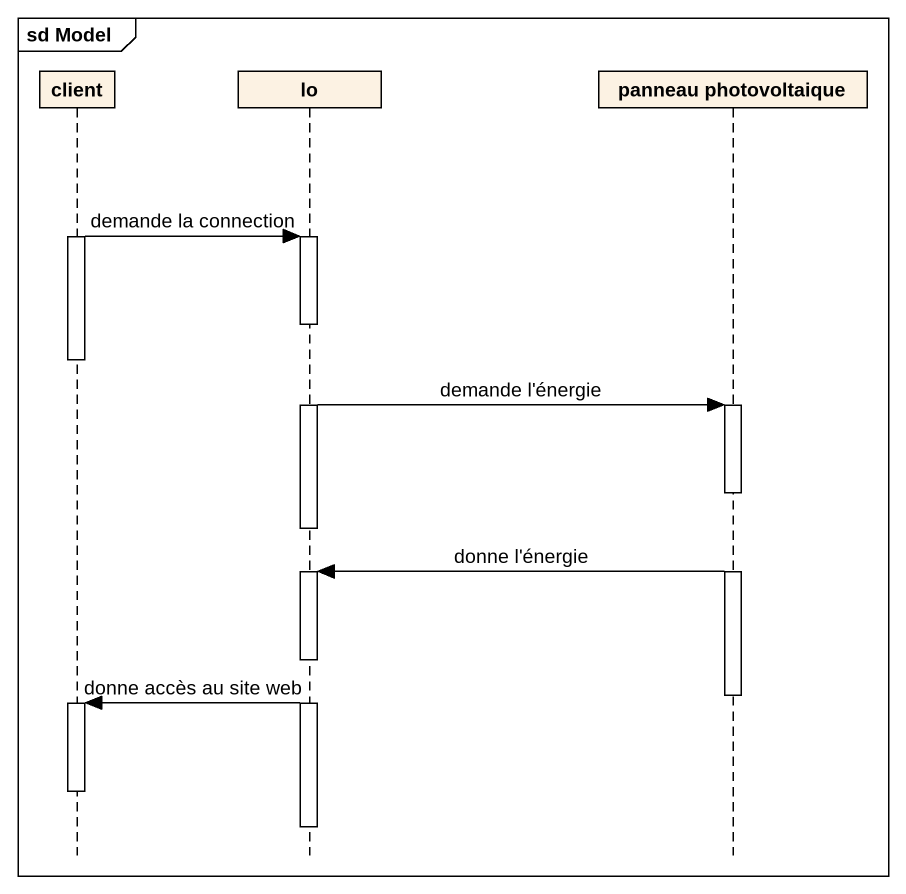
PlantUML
@startuml
mainframe sd Model
hide footbox
participant client
participant lo
participant "panneau photovoltaique" as panneau_photovoltaique

activate client
client -> lo : demande la connection
activate lo
deactivate client
lo -> panneau_photovoltaique : demande l'énergie
activate panneau_photovoltaique
deactivate lo
panneau_photovoltaique -> lo : donne l'énergie
activate lo
deactivate panneau_photovoltaique
lo -> client : donne accès au site web
activate client
deactivate client
deactivate lo
@enduml
